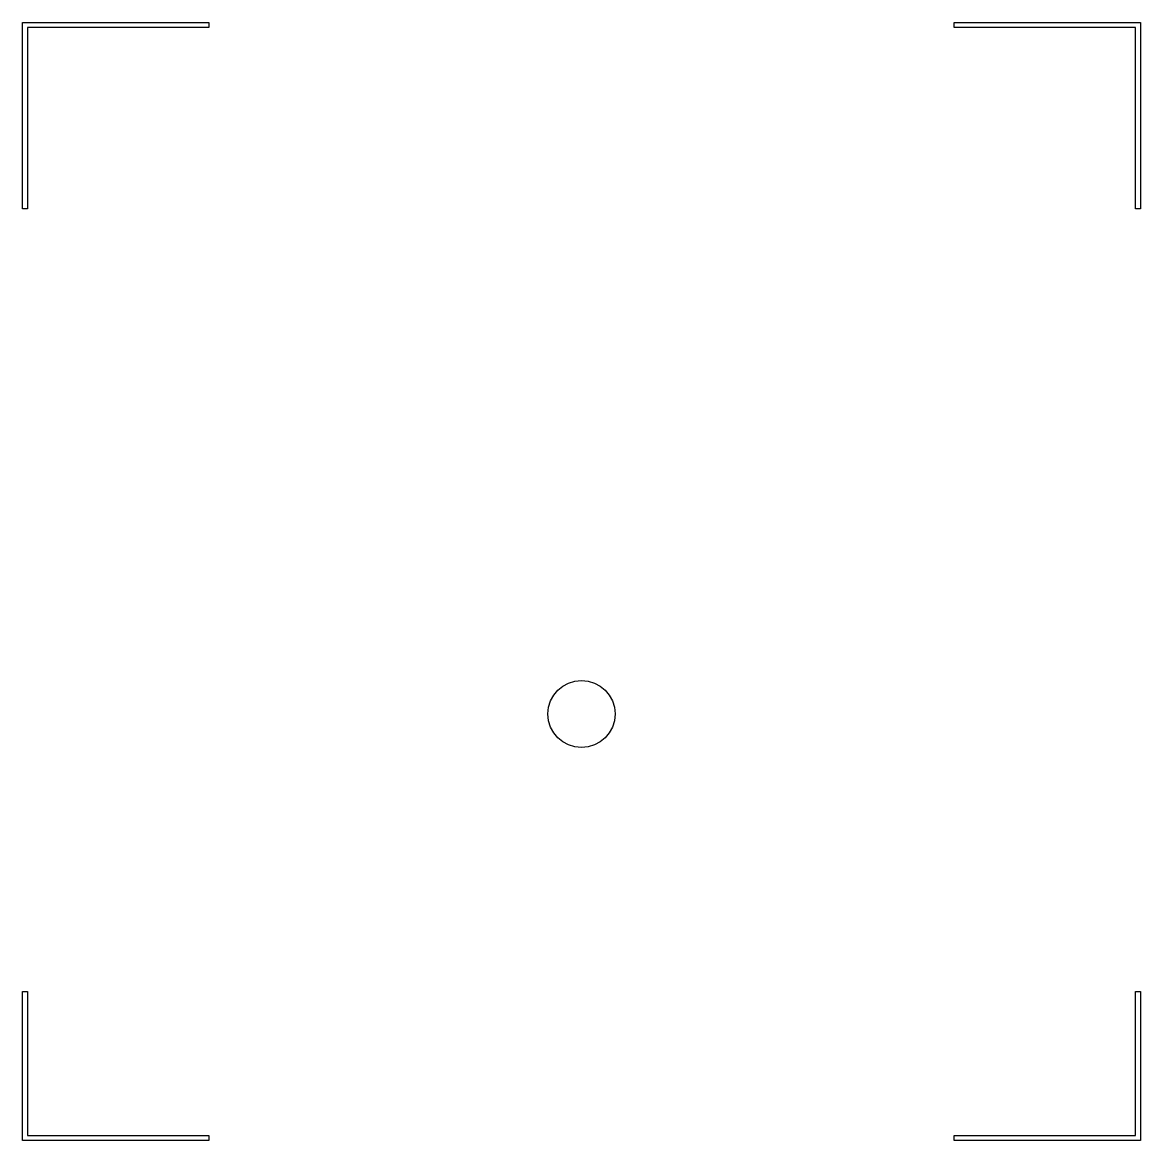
# Model space of a CAD drawing. Extents: x 0 to 6, y 0 to 6.
import ezdxf

# ---------------------------------------------------------------- set-up
doc = ezdxf.new("R2010")
doc.units = 0
doc.layers.add('Layer_1', color=7, linetype='CONTINUOUS')

msp = doc.modelspace()

# ---------------------------------------------------------------- linework, layer by layer
at = {"layer": 'Layer_1', "color": 7}
for points in [[(1.000015, 6.000002), (1.000015, 5.971616), (0.028332, 5.971616), (0.028332, 4.999987), (0, 4.999987), (0, 5.985781), (0, 6.000002), (1.000015, 6.000002), (1.000015, 6.000002)], [(5.999999, 6.000002), (5.999999, 4.999987), (5.971667, 4.999987), (5.971667, 5.971616), (4.999985, 5.971616), (4.999985, 6.000002), (5.999999, 6.000002), (5.999999, 6.000002)], [(1.000017, 5.999999), (1.000017, 5.971613), (0.028334, 5.971613), (0.028334, 4.999984), (0.000002, 4.999984), (0.000002, 5.985778), (0.000002, 5.999999), (1.000017, 5.999999), (1.000017, 5.999999)], [(6.000001, 5.999999), (6.000001, 4.999984), (5.971669, 4.999984), (5.971669, 5.971613), (4.999986, 5.971613), (4.999986, 5.999999), (6.000001, 5.999999), (6.000001, 5.999999)], [(0.028332, 0.799982), (0.028332, 0.028335), (1.000015, 0.028335), (1.000015, 0.000003), (0, 0.000003), (0, 0.799982), (0.028332, 0.799982), (0.028332, 0.799982)], [(0.028334, 0.799979), (0.028334, 0.028332), (1.000017, 0.028332), (1.000017, 0), (0.000002, 0), (0.000002, 0.799979), (0.028334, 0.799979), (0.028334, 0.799979)], [(5.999999, 0.799982), (5.999999, 0.000003), (4.999985, 0.000003), (4.999985, 0.028335), (5.971667, 0.028335), (5.971667, 0.799982), (5.999999, 0.799982), (5.999999, 0.799982)], [(6.000001, 0.799979), (6.000001, 0), (4.999986, 0), (4.999986, 0.028332), (5.971669, 0.028332), (5.971669, 0.799979), (6.000001, 0.799979), (6.000001, 0.799979)]]:
    msp.add_lwpolyline(points, close=True, dxfattribs=at)
msp.add_lwpolyline([(3.179986, 2.289142), (3.176329, 2.252865), (3.16584, 2.219078), (3.149244, 2.188502), (3.127265, 2.161863), (3.100625, 2.139883), (3.07005, 2.123287), (3.036262, 2.112799), (2.999986, 2.109142), (2.96371, 2.112799), (2.929922, 2.123287), (2.899346, 2.139883), (2.872707, 2.161863), (2.850727, 2.188502), (2.834131, 2.219078), (2.823643, 2.252865), (2.819986, 2.289142), (2.823643, 2.325418), (2.834131, 2.359206), (2.850727, 2.389781), (2.872707, 2.416421), (2.899346, 2.4384), (2.929922, 2.454996), (2.96371, 2.465484), (2.999986, 2.469141), (3.036262, 2.465484), (3.07005, 2.454996), (3.100625, 2.4384), (3.127265, 2.416421), (3.149244, 2.389781), (3.16584, 2.359206), (3.176329, 2.325418), (3.179986, 2.289142), (3.179986, 2.289142)], dxfattribs=at)

doc.saveas('drawing.dxf')
